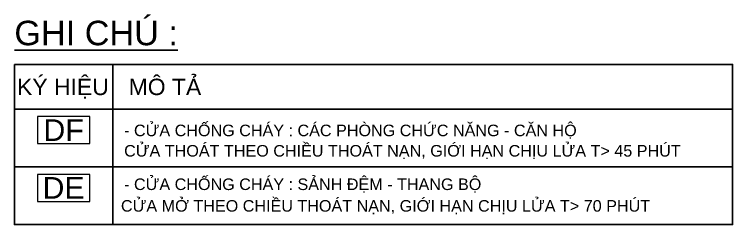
# Model space of a CAD drawing. Header units: millimetres. Extents: x -20144 to 126922, y -42414 to 48263.
# Drawn here: x 101815 to 122330, y -42414 to -36406 of the extents above; entities that cross this region are included whole.
import ezdxf
from ezdxf.enums import TextEntityAlignment as Align

# ---------------------------------------------------------------- set-up
doc = ezdxf.new("R2010")
doc.units = ezdxf.units.MM
doc.linetypes.add('PHANTOM', pattern=[63.5, 31.75, -6.35, 6.35, -6.35, 6.35, -6.35])
doc.layers.add('RD-AB', color=4, linetype='PHANTOM')
doc.layers.add('Y-GHI CHU PCCC$0$Z-CT1-GHI CHU TT$0$CHU-1', color=7, linetype='Continuous', lineweight=9)
doc.layers.add('Y-GHI CHU PCCC$0$Z-CT1-GHI CHU TT$0$KI-HIEU', color=6, linetype='Continuous', lineweight=13)
doc.styles.add('Arial', font='arial.ttf', dxfattribs={"height": 700})
doc.styles.add('Y-GHI CHU PCCC$0$Arial', font='arial.ttf')
doc.styles.add('Y-GHI CHU PCCC$0$Z-CT1-GHI CHU TT$0$TA1', font='arial.ttf')

# ---------------------------------------------------------------- blocks, each defined once
blk = doc.blocks.new('Y-GHI CHU PCCC$0$A$C53D4240F')
at = {"color": 8, "ltscale": 30}
blk.add_lwpolyline([(-266.7, -137.5), (266.7, -137.5), (266.7, 137.5), (-266.7, 137.5)], close=True, dxfattribs=at)
at = {"color": 8, "style": 'Y-GHI CHU PCCC$0$Arial'}
blk.add_text('DE', height=220, dxfattribs=at).set_placement((0, 0), align=Align.MIDDLE_CENTER)
blk = doc.blocks.new('Y-GHI CHU PCCC$0$A$C67775D76')
at = {"color": 8, "ltscale": 30}
blk.add_lwpolyline([(-266.7, -137.5), (266.7, -137.5), (266.7, 137.5), (-266.7, 137.5)], close=True, dxfattribs=at)
at = {"color": 8, "style": 'Y-GHI CHU PCCC$0$Arial'}
blk.add_text('DF', height=220, dxfattribs=at).set_placement((0, 0), align=Align.MIDDLE_CENTER)

msp = doc.modelspace()

# ---------------------------------------------------------------- linework, layer by layer
at = {"color": 8, "ltscale": 150}
for p, q in [((104627.5, -42413.8), (104627.5, -37838.8)), ((122329.8, -39113.8), (101815, -39113.8)), ((122329.8, -40763.8), (101815, -40763.8))]:
    msp.add_line(p, q, dxfattribs=at)
msp.add_lwpolyline([(101815, -37838.8), (122329.8, -37838.8), (122329.8, -42413.8), (101815, -42413.8)], close=True, dxfattribs=at)

# ---------------------------------------------------------------- block references
at = {"layer": 'Y-GHI CHU PCCC$0$Z-CT1-GHI CHU TT$0$KI-HIEU', "color": 8, "xscale": 2.812500000000001, "yscale": 2.812500000000001, "zscale": 2.812500000000001}
for name, p in [('Y-GHI CHU PCCC$0$A$C67775D76', (103221.3, -39713.8)), ('Y-GHI CHU PCCC$0$A$C53D4240F', (103221.3, -41363.8))]:
    msp.add_blockref(name, p, dxfattribs=at)

# ---------------------------------------------------------------- texts
at = {"layer": 'RD-AB', "ltscale": 20, "style": 'Arial'}
msp.add_text('%%UGHI CHÚ :', height=700, dxfattribs=at).set_placement((101815, -37288.8))
at = {"layer": 'Y-GHI CHU PCCC$0$Z-CT1-GHI CHU TT$0$CHU-1', "color": 8, "style": 'Y-GHI CHU PCCC$0$Z-CT1-GHI CHU TT$0$TA1'}
for s, height, p in [('KÝ HIỆU', 468.75, (101892.2, -38713.1)), ('MÔ TẢ', 468.75, (105079.7, -38713.1)), ('- CỬA CHỐNG CHÁY : CÁC PHÒNG CHỨC NĂNG - CĂN HỘ', 330, (104949.7, -39887.5)), ('CỬA THOÁT THEO CHIỀU THOÁT NẠN, GIỚI HẠN CHỊU LỬA T> 45 PHÚT', 330, (104949.7, -40469.4)), ('- CỬA CHỐNG CHÁY : SẢNH ĐỆM - THANG BỘ', 330, (104949.7, -41425.2)), ('CỬA MỞ THEO CHIỀU THOÁT NẠN, GIỚI HẠN CHỊU LỬA T> 70 PHÚT', 330, (104859.3, -42042.5))]:
    msp.add_text(s, height=height, dxfattribs=at).set_placement(p)

doc.saveas('drawing.dxf')
